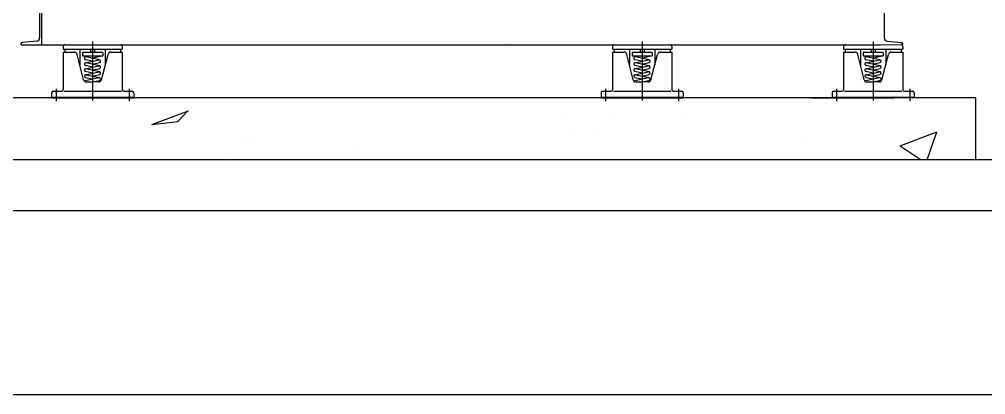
# Model space of a CAD drawing. Header units: millimetres. Extents: x -86 to 11742, y 5229 to 11464.
# Drawn here: x 8657.87 to 8688.27, y 5385.41 to 5397.24 of the extents above; entities that cross this region are included whole.
import ezdxf

# ---------------------------------------------------------------- set-up
doc = ezdxf.new("R2010")
doc.units = ezdxf.units.MM
doc.header["$LTSCALE"] = 5
for name, color, linetype in [('2', 2, 'CONTINUOUS'), ('LGK-S', 121, 'CONTINUOUS'), ('NARA', 8, 'CONTINUOUS')]:
    doc.layers.add(name, color=color, linetype=linetype)

# ---------------------------------------------------------------- blocks, each defined once
blk = doc.blocks.new('AHU2')
at = {"layer": '2'}
for p, q in [((657, 434.9), (657, 334.9)), ((652, 418.1), (652, 351.7)), ((2712, 418.1), (2712, 351.7)), ((607, 334.9), (607, 336.7)), ((644.7, 343.7), (610.6, 340.7)), ((709.2, 330.2), (709.2, 324)), ((781.4, 342.4), (781.4, 198.5)), ((853.6, 330.2), (853.6, 324)), ((2049.2, 330.2), (2049.2, 324)), ((2121.4, 342.4), (2121.4, 198.5)), ((2193.6, 330.2), (2193.6, 324)), ((2567.2, 334.9), (2702.4, 334.9)), ((2612.6, 330.2), (2612.6, 324)), ((2684.8, 342.4), (2684.8, 198.5)), ((2719.3, 343.7), (2753.3, 340.7)), ((2757, 334.9), (2757, 336.7)), ((2757, 330.2), (2757, 324)), ((709.2, 324), (853.6, 324)), ((709.2, 317), (737, 317)), ((709.2, 317), (709.2, 225.1)), ((713.3, 324), (713.3, 317)), ((759.2, 249.3), (743.8, 311.4)), ((750.4, 324), (750.4, 284.8)), ((756.9, 315.1), (756.9, 307.4)), ((756.9, 307.4), (805.9, 307.4)), ((758.6, 316.9), (804.1, 316.9)), ((763.6, 305.1), (774.1, 307.4)), ((776.6, 324), (776.6, 316.9)), ((779, 302.2), (802.5, 307.4)), ((786.2, 324), (786.2, 316.9)), ((802.9, 249.3), (818.9, 311.4)), ((805.9, 315.1), (805.9, 307.4)), ((812.3, 324), (812.3, 285.8)), ((825.7, 317), (853.6, 317)), ((849.5, 324), (849.5, 317)), ((853.6, 317), (853.6, 225.1)), ((2049.2, 324), (2193.6, 324)), ((2049.2, 317), (2077, 317)), ((2049.2, 317), (2049.2, 225.1)), ((2053.3, 324), (2053.3, 317)), ((2099.3, 249.3), (2083.8, 311.4)), ((2090.4, 324), (2090.4, 284.8)), ((2096.9, 315.1), (2096.9, 307.4)), ((2096.9, 307.4), (2145.9, 307.4)), ((2098.6, 316.9), (2144.1, 316.9)), ((2103.7, 305.1), (2114.1, 307.4)), ((2116.6, 324), (2116.6, 316.9)), ((2119, 302.2), (2142.5, 307.4)), ((2126.2, 324), (2126.2, 316.9)), ((2142.9, 249.3), (2158.9, 311.4)), ((2145.9, 315.1), (2145.9, 307.4)), ((2152.4, 324), (2152.4, 285.8)), ((2165.7, 317), (2193.6, 317)), ((2189.5, 324), (2189.5, 317)), ((2193.6, 317), (2193.6, 225.1)), ((2612.6, 324), (2757, 324)), ((2612.6, 317), (2640.4, 317)), ((2612.6, 317), (2612.6, 225.1)), ((2616.7, 324), (2616.7, 317)), ((2662.7, 249.3), (2647.2, 311.4)), ((2653.8, 324), (2653.8, 284.8)), ((2660.3, 315.1), (2660.3, 307.4)), ((2660.3, 307.4), (2709.3, 307.4)), ((2662, 316.9), (2707.5, 316.9)), ((2667.1, 305.1), (2677.5, 307.4)), ((2680, 324), (2680, 316.9)), ((2682.4, 302.2), (2705.9, 307.4)), ((2689.6, 324), (2689.6, 316.9)), ((2706.3, 249.3), (2722.3, 311.4)), ((2709.3, 315.1), (2709.3, 307.4)), ((2715.7, 324), (2715.7, 285.8)), ((2729.1, 317), (2757, 317)), ((2752.9, 324), (2752.9, 317)), ((2757, 317), (2757, 225.1)), ((781.4, 294.6), (764, 298.4)), ((764, 290.7), (796.6, 298)), ((781.4, 280.1), (764, 284)), ((764, 276.3), (796.6, 283.5)), ((798.1, 298), (765.5, 305.2)), ((798.1, 283.5), (765.5, 290.7)), ((780.8, 287.3), (798.1, 291.2)), ((2121.4, 294.6), (2104, 298.4)), ((2104, 290.7), (2136.7, 298)), ((2121.4, 280.1), (2104, 284)), ((2104, 276.3), (2136.7, 283.5)), ((2138.2, 298), (2105.5, 305.2)), ((2138.2, 283.5), (2105.5, 290.7)), ((2120.8, 287.3), (2138.2, 291.2)), ((2684.8, 294.6), (2667.4, 298.4)), ((2667.4, 290.7), (2700, 298)), ((2684.8, 280.1), (2667.4, 284)), ((2667.4, 276.3), (2700, 283.5)), ((2701.5, 298), (2668.9, 305.2)), ((2701.5, 283.5), (2668.9, 290.7)), ((2684.2, 287.3), (2701.5, 291.2)), ((781.4, 265.6), (764, 269.5)), ((764, 261.8), (796.6, 269)), ((798.1, 269), (765.5, 276.3)), ((765.5, 261.8), (798.1, 254.6)), ((780.8, 272.9), (798.1, 276.7)), ((780.8, 258.4), (798.1, 262.3)), ((2121.4, 265.6), (2104, 269.5)), ((2104, 261.8), (2136.7, 269)), ((2138.2, 269), (2105.5, 276.3)), ((2105.5, 261.8), (2138.2, 254.6)), ((2120.8, 272.9), (2138.2, 276.7)), ((2120.8, 258.4), (2138.2, 262.3)), ((2684.8, 265.6), (2667.4, 269.5)), ((2667.4, 261.8), (2700, 269)), ((2701.5, 269), (2668.9, 276.3)), ((2668.9, 261.8), (2701.5, 254.6)), ((2684.2, 272.9), (2701.5, 276.7)), ((2684.2, 258.4), (2701.5, 262.3)), ((760.2, 247), (796.7, 254.6)), ((764, 255), (780.9, 251.3)), ((765.4, 244.3), (781.1, 244.3)), ((781.1, 244.3), (798.1, 247.8)), ((796.8, 244.3), (781.1, 244.3)), ((2100.2, 247), (2136.7, 254.6)), ((2104, 255), (2120.9, 251.3)), ((2105.4, 244.3), (2121.1, 244.3)), ((2121.1, 244.3), (2138.1, 247.8)), ((2136.8, 244.3), (2121.1, 244.3)), ((2663.6, 247), (2700.1, 254.6)), ((2667.4, 255), (2684.3, 251.3)), ((2668.8, 244.3), (2684.5, 244.3)), ((2684.5, 244.3), (2701.5, 247.8)), ((2700.2, 244.3), (2684.5, 244.3)), ((681.2, 217.4), (681.2, 204.9)), ((685.1, 221.2), (705.3, 221.2)), ((692.3, 226.9), (692.3, 197.5)), ((711.4, 221.2), (851.6, 221.2)), ((857.5, 221.2), (877.7, 221.2)), ((870.5, 226.9), (870.5, 197.2)), ((881.5, 217.4), (881.5, 204.9)), ((2021.2, 217.4), (2021.2, 204.9)), ((2025.1, 221.2), (2045.3, 221.2)), ((2032.3, 226.9), (2032.3, 197.5)), ((2051.4, 221.2), (2191.6, 221.2)), ((2197.5, 221.2), (2217.7, 221.2)), ((2210.5, 226.9), (2210.5, 197.2)), ((2221.5, 217.4), (2221.5, 204.9)), ((2584.6, 217.4), (2584.6, 204.9)), ((2588.5, 221.2), (2608.7, 221.2)), ((2595.7, 226.9), (2595.7, 197.5)), ((2614.8, 221.2), (2755, 221.2)), ((2760.9, 221.2), (2781.1, 221.2)), ((2773.9, 226.9), (2773.9, 197.2)), ((2784.9, 217.4), (2784.9, 204.9)), ((681.2, 207.2), (881.5, 207.2)), ((681.2, 204.9), (881.5, 204.9)), ((2021.2, 207.2), (2221.5, 207.2)), ((2021.2, 204.9), (2221.5, 204.9)), ((2534.6, 204.9), (2734.9, 204.9)), ((2584.6, 207.2), (2784.9, 207.2))]:
    blk.add_line(p, q, dxfattribs=at)
at = {"layer": '2', "color": 0, "linetype": 'Continuous'}
blk.add_line((607, 334.9), (2567.2, 334.9), dxfattribs=at)
at = {"layer": '2', "linetype": 'Continuous'}
for p, q in [((1792, 335.8), (2757, 334.9)), ((1921.4, 151.5), (1921.4, 151.5)), ((2045.6, 158.5), (2045.6, 158.5)), ((2226.4, 157), (2226.4, 157)), ((2018.4, 115.1), (2018.4, 115.1))]:
    blk.add_line(p, q, dxfattribs=at)
at = {"layer": '2', "color": 9, "linetype": 'Continuous'}
for p, q in [((2934.9, 204.9), (-2754.5, 204.9)), ((2934.9, 53.9), (2934.9, 204.9)), ((925.9, 139.8), (1014.8, 173.9)), ((988.9, 147.4), (1014.6, 174.1)), ((925.8, 140), (988.9, 147.4)), ((1957.3, 131), (1957.3, 131)), ((2751.1, 88.1), (2840, 122.2)), ((2816.8, 53.9), (2839.8, 122.4)), ((1159.4, 112.1), (1159.4, 112.1)), ((1169.3, 109.7), (1169.3, 109.7)), ((2525.2, 102.4), (2525.2, 102.4)), ((1415, 81.3), (1415, 81.3)), ((2750.9, 88.3), (2801.9, 53.9)), ((2934.9, 53.9), (-2754.5, 53.9)), ((1106.4, 59.5), (1106.4, 59.5))]:
    blk.add_line(p, q, dxfattribs=at)
at = {"layer": '2'}
for centre, radius, start, end in [((611, 336.7), 4, 95, 180), ((644, 351.7), 8, 275, 0), ((713.8, 330.2), 4.64, 90, 180), ((849, 330.2), 4.64, 0, 90), ((2053.8, 330.2), 4.64, 90, 180), ((2189, 330.2), 4.64, 0, 90), ((2617.2, 330.2), 4.64, 90, 180), ((2720, 351.7), 8, 180, 265), ((2752.4, 330.2), 4.64, 0, 90), ((2753, 336.7), 4, 0, 85), ((737, 310.1), 6.91, 10.9676, 90), ((758.6, 315.1), 1.72, 90, 180), ((804.1, 315.1), 1.72, 0, 90), ((825.7, 310.1), 6.91, 90, 169.0324), ((2077, 310.1), 6.91, 10.9676, 90), ((2098.6, 315.1), 1.72, 90, 180), ((2144.1, 315.1), 1.72, 0, 90), ((2165.7, 310.1), 6.91, 90, 169.0324), ((2640.4, 310.1), 6.91, 10.9676, 90), ((2662, 315.1), 1.72, 90, 180), ((2707.5, 315.1), 1.72, 0, 90), ((2729.1, 310.1), 6.91, 90, 169.0324), ((764.8, 301.8), 3.47, 77.4963, 257.4963), ((764.8, 287.3), 3.47, 77.4963, 257.4963), ((797.4, 294.6), 3.47, 282.5037, 102.5037), ((797.4, 280.1), 3.47, 282.5037, 102.5037), ((2104.8, 301.8), 3.47, 77.4963, 257.4963), ((2104.8, 287.3), 3.47, 77.4963, 257.4963), ((2137.4, 294.6), 3.47, 282.5037, 102.5037), ((2137.4, 280.1), 3.47, 282.5037, 102.5037), ((2668.2, 301.8), 3.47, 77.4963, 257.4963), ((2668.2, 287.3), 3.47, 77.4963, 257.4963), ((2700.8, 294.6), 3.47, 282.5037, 102.5037), ((2700.8, 280.1), 3.47, 282.5037, 102.5037), ((764.8, 272.9), 3.47, 77.4963, 257.4963), ((764.8, 258.4), 3.47, 77.4963, 257.4963), ((797.4, 265.6), 3.47, 282.5037, 102.5037), ((2104.8, 272.9), 3.47, 77.4963, 257.4963), ((2104.8, 258.4), 3.47, 77.4963, 257.4963), ((2137.4, 265.6), 3.47, 282.5037, 102.5037), ((2668.2, 272.9), 3.47, 77.4963, 257.4963), ((2668.2, 258.4), 3.47, 77.4963, 257.4963), ((2700.8, 265.6), 3.47, 282.5037, 102.5037), ((765.4, 250.5), 6.22, 190.9676, 270), ((797.4, 251.2), 3.47, 281.7603, 101.7603), ((796.8, 250.5), 6.22, 270, 349.0324), ((2105.4, 250.5), 6.22, 190.9676, 270), ((2137.4, 251.2), 3.47, 281.7603, 101.7603), ((2136.8, 250.5), 6.22, 270, 349.0324), ((2668.8, 250.5), 6.22, 190.9676, 270), ((2700.8, 251.2), 3.47, 281.7603, 101.7603), ((2700.2, 250.5), 6.22, 270, 349.0324), ((685.1, 217.4), 3.85, 90, 180), ((705.3, 225.1), 3.85, 270, 0), ((857.5, 225.1), 3.85, 180, 270), ((877.7, 217.4), 3.85, 0, 90), ((2025.1, 217.4), 3.85, 90, 180), ((2045.3, 225.1), 3.85, 270, 0), ((2197.5, 225.1), 3.85, 180, 270), ((2217.7, 217.4), 3.85, 0, 90), ((2588.5, 217.4), 3.85, 90, 180), ((2608.7, 225.1), 3.85, 270, 0), ((2760.9, 225.1), 3.85, 180, 270), ((2781.1, 217.4), 3.85, 0, 90)]:
    blk.add_arc(centre, radius, start, end, dxfattribs=at)

msp = doc.modelspace()

# ---------------------------------------------------------------- linework, layer by layer
at = {"layer": 'LGK-S'}
msp.add_lwpolyline([(8534.325, 5453.49), (8692.634, 5453.49), (8692.634, 5385.414), (8534.325, 5385.414)], close=True, dxfattribs=at)
at = {"layer": 'NARA', "color": 8}
for p, q in [((8703.146, 5392.809), (8529.603, 5392.809)), ((9009.208, 5391.209), (8528.003, 5391.209))]:
    msp.add_line(p, q, dxfattribs=at)

# ---------------------------------------------------------------- block references
at = {"layer": 'NARA', "color": 8, "xscale": 0.0129024000008901, "yscale": 0.0129024000008901, "zscale": 0.0129024000008901}
msp.add_blockref('AHU2', (8650.093, 5392.114), dxfattribs=at)

doc.saveas('drawing.dxf')
